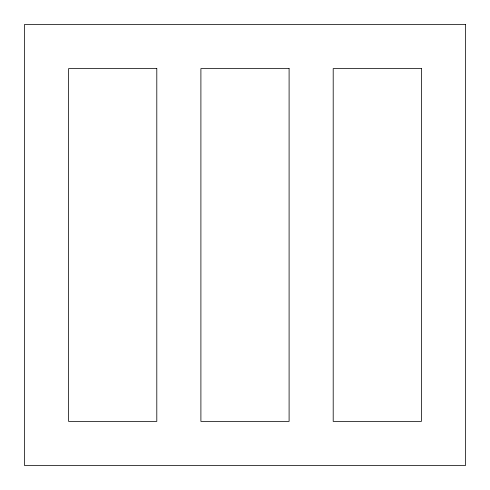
<?xml version="1.0" encoding="UTF-8"?>
<svg xmlns="http://www.w3.org/2000/svg" width="490" height="490" viewBox="0 0 490 490"><rect width="100%" height="100%" fill="white"/><g stroke="black" fill="none" stroke-linecap="round" stroke-linejoin="round"><path stroke-width="0.73" d="M465.5 24.5L24.5 24.5L24.5 465.5L465.5 465.5L465.5 24.5M156.8 68.6L68.6 68.6L68.6 421.4L156.8 421.4L156.8 68.6M289.1 68.6L200.9 68.6L200.9 421.4L289.1 421.4L289.1 68.6M421.4 68.6L333.2 68.6L333.2 421.4L421.4 421.4L421.4 68.6"/></g></svg>
